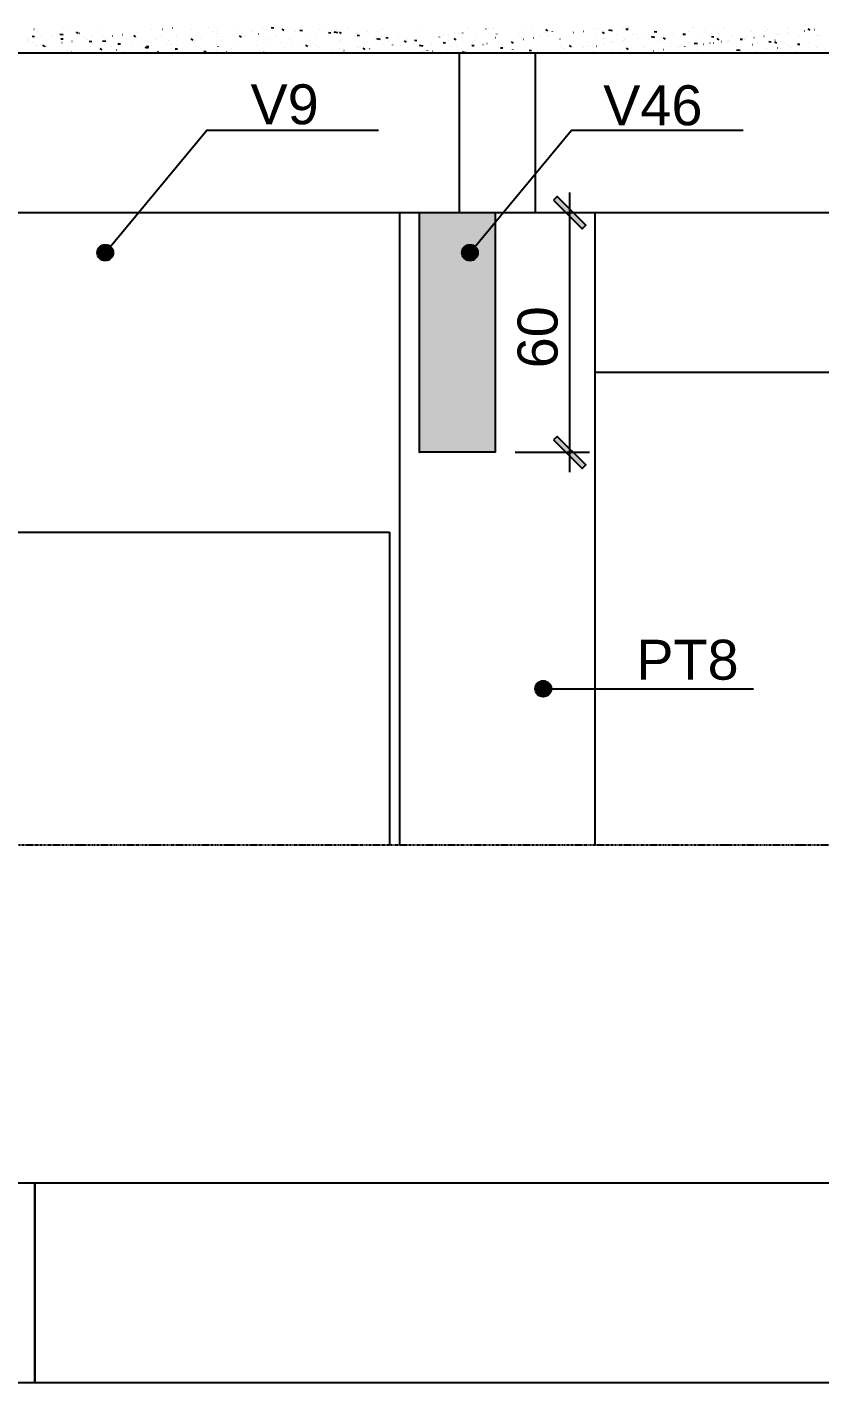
# Model space of a CAD drawing. Extents: x -1789 to 4156, y -3064 to 1391.
# Drawn here: x 1379.4 to 1577.9, y -3064 to -2724.7 of the extents above; entities that cross this region are included whole.
import ezdxf

# ---------------------------------------------------------------- set-up
doc = ezdxf.new("R2010")
doc.units = 0
doc.linetypes.add('ESTILO_TQS_0003', pattern=[0.92, 0.3, -0.15, 0.02, -0.15, 0.3])
for name, color, linetype in [('1', 1, 'CONTINUOUS'), ('2', 2, 'CONTINUOUS'), ('3', 3, 'CONTINUOUS'), ('4', 4, 'CONTINUOUS'), ('7', 7, 'CONTINUOUS'), ('8', 8, 'CONTINUOUS'), ('9', 254, 'CONTINUOUS')]:
    doc.layers.add(name, color=color, linetype=linetype)
doc.styles.add('TQS_ARIAL', font='arial.ttf')

msp = doc.modelspace()

# ---------------------------------------------------------------- linework, layer by layer
at = {"layer": '1', "linetype": 'Continuous'}
for p, q in [((1515.21825, -2766.0568), (1515.21825, -2836.0568)), ((1501.6215, -2771.0568), (1520.21825, -2771.0568)), ((1501.6215, -2831.0568), (1520.21825, -2831.0568)), ((1508.466, -2890.2678), (1561.3074, -2890.2678))]:
    msp.add_line(p, q, dxfattribs=at)
for points in [[(2306.3209, -3063.9885), (1381.3209, -3063.9885), (1381.3209, -3013.9885), (1381.3209, -3063.9885), (456.3209, -3063.9885), (456.3209, -3013.9885), (456.3209, -3063.9885), (-468.6791, -3063.9885), (-468.6791, -3013.9885), (-468.6791, -3063.9885), (-738.6791, -3063.9885), (-738.6791, -3013.9885), (-738.6791, -3063.9885), (-1788.6791, -3063.9885), (-1788.6791, -1578.9885), (-1663.6791, -1578.9885), (-1788.6791, -1578.9885), (-1788.6791, -93.9885), (-1663.6791, -93.9885), (-1788.6791, -93.9885), (-1788.6791, 1391.0115)], [(1398.9546, -2781.10885), (1424.423, -2750.48905), (1467.3775, -2750.48905)], [(1490.28315, -2781.10885), (1515.7516, -2750.48905), (1558.70605, -2750.48905)], [(1511.24025, -2767.96265), (1518.3855, -2775.1079), (1519.2694, -2774.22405), (1512.1241, -2767.07875), (1511.24025, -2767.96265)], [(1511.24025, -2827.96265), (1518.3855, -2835.1079), (1519.2694, -2834.22405), (1512.1241, -2827.07875), (1511.24025, -2827.96265)]]:
    msp.add_lwpolyline(points, dxfattribs=at)
for centre in [(1398.9546, -2781.10885), (1490.28315, -2781.10885), (1508.63615, -2890.2506)]:
    msp.add_circle(centre, 2, dxfattribs=at)
for points in [[(1511.24025, -2767.96265), (1519.2694, -2774.22405), (1512.1241, -2767.07875)], [(1511.24025, -2767.96265), (1512.1241, -2767.07875), (1511.24025, -2767.96265)], [(1511.24025, -2767.96265), (1518.3855, -2775.1079), (1519.2694, -2774.22405)], [(1400.9546, -2781.10885), (1397.9546, -2779.3768), (1397.0752, -2780.4248)], [(1400.9546, -2781.10885), (1397.0752, -2780.4248), (1397.0752, -2781.7929)], [(1400.9546, -2781.10885), (1397.0752, -2781.7929), (1397.9546, -2782.8409)], [(1400.9546, -2781.10885), (1399.3019, -2779.13925), (1397.9546, -2779.3768)], [(1400.9546, -2781.10885), (1397.9546, -2782.8409), (1399.3019, -2783.0785)], [(1400.9546, -2781.10885), (1400.4867, -2779.8233), (1399.3019, -2779.13925)], [(1400.9546, -2781.10885), (1399.3019, -2783.0785), (1400.4867, -2782.39445)], [(1400.9546, -2781.10885), (1400.4867, -2782.39445), (1400.9546, -2781.10885)], [(1492.28315, -2781.10885), (1489.28315, -2779.3768), (1488.40375, -2780.4248)], [(1492.28315, -2781.10885), (1488.40375, -2780.4248), (1488.40375, -2781.7929)], [(1492.28315, -2781.10885), (1488.40375, -2781.7929), (1489.28315, -2782.8409)], [(1492.28315, -2781.10885), (1490.63045, -2779.13925), (1489.28315, -2779.3768)], [(1492.28315, -2781.10885), (1489.28315, -2782.8409), (1490.63045, -2783.0785)], [(1492.28315, -2781.10885), (1491.81525, -2779.8233), (1490.63045, -2779.13925)], [(1492.28315, -2781.10885), (1490.63045, -2783.0785), (1491.81525, -2782.39445)], [(1492.28315, -2781.10885), (1491.81525, -2782.39445), (1492.28315, -2781.10885)], [(1511.24025, -2827.96265), (1519.2694, -2834.22405), (1512.1241, -2827.07875)], [(1511.24025, -2827.96265), (1512.1241, -2827.07875), (1511.24025, -2827.96265)], [(1511.24025, -2827.96265), (1518.3855, -2835.1079), (1519.2694, -2834.22405)], [(1510.63615, -2890.2506), (1507.63615, -2888.51855), (1506.75675, -2889.5666)], [(1510.63615, -2890.2506), (1506.75675, -2889.5666), (1506.75675, -2890.93465)], [(1510.63615, -2890.2506), (1506.75675, -2890.93465), (1507.63615, -2891.98265)], [(1510.63615, -2890.2506), (1508.98345, -2888.281), (1507.63615, -2888.51855)], [(1510.63615, -2890.2506), (1507.63615, -2891.98265), (1508.98345, -2892.22025)], [(1510.63615, -2890.2506), (1510.16825, -2888.96505), (1508.98345, -2888.281)], [(1510.63615, -2890.2506), (1508.98345, -2892.22025), (1510.16825, -2891.5362)], [(1510.63615, -2890.2506), (1510.16825, -2891.5362), (1510.63615, -2890.2506)]]:
    msp.add_solid(points, dxfattribs=at)
at = {"layer": '2', "linetype": 'Continuous'}
for p, q in [((1487.6215, -2731.0568), (1487.6215, -2771.0568)), ((1506.6215, -2731.0568), (1506.6215, -2771.0568)), ((1321.6215, -2771.0568), (1477.6215, -2771.0568)), ((1496.6215, -2771.0568), (1496.6215, -2771.0568)), ((1496.6215, -2831.0568), (1496.6215, -2831.0568)), ((1321.6215, -2851.0568), (1470.1215, -2851.0568)), ((1470.1215, -2851.0568), (1470.1215, -2929.44445))]:
    msp.add_line(p, q, dxfattribs=at)
at = {"layer": '2', "linetype": 'ESTILO_TQS_0003'}
msp.add_lwpolyline([(625.76945, -2307.0568), (1710.5603, -2307.0568), (1710.5603, -2929.44445), (625.76945, -2929.44445), (625.76945, -2307.0568)], dxfattribs=at)
at = {"layer": '3', "linetype": 'Continuous'}
for p, q in [((1472.6215, -2771.0568), (1472.6215, -2929.44445)), ((1496.6215, -2771.0568), (1710.5603, -2771.0568)), ((1521.6215, -2929.44445), (1521.6215, -2771.0568)), ((1521.6215, -2811.0568), (1710.5603, -2811.0568))]:
    msp.add_line(p, q, dxfattribs=at)
at = {"layer": '4', "linetype": 'Continuous'}
msp.add_lwpolyline([(1477.6215, -2771.0568), (1496.6215, -2771.0568), (1496.6215, -2831.0568), (1477.6215, -2831.14525), (1477.6215, -2771.0568)], dxfattribs=at)
at = {"layer": '7', "linetype": 'Continuous'}
msp.add_lwpolyline([(-1663.6791, 1341.0115), (4106.3209, 1341.0115), (4106.3209, -3013.9885), (-1663.6791, -3013.9885), (-1663.6791, 1341.0115)], dxfattribs=at)
at = {"layer": '8', "linetype": 'Continuous'}
msp.add_lwpolyline([(1477.6215, -2771.0568), (1496.6215, -2771.0568), (1496.6215, -2831.0568), (1477.6215, -2831.0568), (1477.6215, -2771.0568)], dxfattribs=at)
for points in [[(1477.6215, -2771.0568), (1496.6215, -2771.0568), (1496.6215, -2831.0568)], [(1477.6215, -2771.0568), (1496.6215, -2831.0568), (1477.6215, -2831.0568)], [(1477.6215, -2771.0568), (1477.6215, -2831.0568), (1477.6215, -2771.0568)]]:
    msp.add_solid(points, dxfattribs=at)
at = {"layer": '9', "linetype": 'Continuous'}
for p, q in [((1424.7942, -2724.8098), (1424.78575, -2724.80445)), ((1432.16995, -2724.8292), (1432.1779, -2724.8231)), ((1438.4437, -2724.6775), (1438.43635, -2724.67075)), ((1489.5892, -2724.8102), (1489.5808, -2724.80485)), ((1528.5136, -2724.7268), (1528.50625, -2724.72005)), ((1546.01115, -2724.83785), (1546.0191, -2724.8318)), ((1553.95015, -2724.6623), (1553.96005, -2724.661)), ((1570.1214, -2724.78355), (1570.114, -2724.7768)), ((1379.73455, -2727.8564), (1379.7261, -2727.851)), ((1379.7417, -2727.99175), (1379.7343, -2727.985)), ((1381.21165, -2727.0749), (1380.6139, -2727.0226)), ((1381.106, -2725.18435), (1381.1139, -2725.1783)), ((1381.9963, -2725.71375), (1382.0062, -2725.71245)), ((1382.98585, -2726.75245), (1382.97745, -2726.7471)), ((1385.57355, -2726.9907), (1385.5662, -2726.98395)), ((1388.4536, -2726.61635), (1387.56425, -2726.4784)), ((1388.38425, -2727.70245), (1387.7865, -2727.65015)), ((1388.3118, -2724.8823), (1388.3217, -2724.881)), ((1388.3241, -2726.978), (1388.31565, -2726.97265)), ((1389.21205, -2725.43565), (1389.22, -2725.42955)), ((1390.6165, -2728.1767), (1390.6264, -2728.17535)), ((1391.4054, -2725.98965), (1391.39805, -2725.9829)), ((1392.2139, -2726.29415), (1391.7165, -2725.9586)), ((1392.459, -2726.1798), (1392.46695, -2726.1737)), ((1393.6623, -2727.20355), (1393.6539, -2727.19815)), ((1394.40385, -2727.67805), (1394.41375, -2727.67675)), ((1395.706, -2726.9239), (1395.71395, -2726.91785)), ((1397.2373, -2724.9886), (1397.2299, -2724.98185)), ((1398.14635, -2726.8849), (1398.1379, -2726.87955)), ((1399.126, -2728.27155), (1398.23665, -2728.1336)), ((1398.953, -2727.66805), (1398.9609, -2727.66195)), ((1400.71935, -2726.8466), (1400.72925, -2726.8453)), ((1403.22275, -2726.51705), (1403.23265, -2726.51575)), ((1404.33875, -2727.65465), (1404.33035, -2727.64925)), ((1406.5852, -2727.095), (1406.0878, -2726.7595)), ((1406.88825, -2727.4871), (1406.88085, -2727.48035)), ((1407.01005, -2726.01845), (1407.01995, -2726.0171)), ((1410.6196, -2725.1872), (1410.62755, -2725.1811)), ((1411.6214, -2727.65415), (1411.62935, -2727.64805)), ((1413.097, -2726.8314), (1413.0896, -2726.82465)), ((1413.32555, -2725.18695), (1413.33545, -2725.18565)), ((1414.7595, -2727.94285), (1414.75105, -2727.93745)), ((1415.82895, -2724.8574), (1415.83885, -2724.8561)), ((1416.81525, -2726.9044), (1416.8232, -2726.8983)), ((1420.36055, -2727.4196), (1420.3685, -2727.41355)), ((1420.9565, -2727.8959), (1420.4591, -2727.56035)), ((1420.64795, -2727.82075), (1420.6579, -2727.81945)), ((1420.6762, -2725.36165), (1420.66775, -2725.35625)), ((1421.4011, -2728.09575), (1421.3937, -2728.089)), ((1423.15135, -2727.49115), (1423.1613, -2727.48985)), ((1425.70915, -2725.6984), (1425.7018, -2725.69165)), ((1426.90265, -2726.15305), (1426.89425, -2726.1477)), ((1426.9387, -2726.99255), (1426.9486, -2726.99125)), ((1427.0007, -2725.5601), (1427.00865, -2725.554)), ((1428.1053, -2727.89405), (1428.09795, -2727.8873)), ((1432.07295, -2728.13925), (1432.0809, -2728.13315)), ((1433.11095, -2727.2015), (1432.61355, -2726.86595)), ((1433.1713, -2726.97135), (1433.1629, -2726.966)), ((1433.2542, -2726.1611), (1433.2641, -2726.1598)), ((1434.01325, -2726.96275), (1434.0059, -2726.956)), ((1435.7576, -2725.8315), (1435.7675, -2725.8302)), ((1437.28935, -2726.41955), (1437.2809, -2726.41415)), ((1438.66395, -2726.31745), (1438.67185, -2726.3114)), ((1439.3978, -2727.7628), (1439.38935, -2727.7574)), ((1439.5449, -2725.3329), (1439.55485, -2725.3316)), ((1441.1423, -2724.91765), (1440.5446, -2724.86535)), ((1441.9109, -2727.0616), (1441.91885, -2727.0555)), ((1443.73005, -2725.47145), (1443.2326, -2725.13595)), ((1445.1579, -2727.80575), (1445.1658, -2727.79965)), ((1446.6254, -2725.8297), (1446.61805, -2725.82295)), ((1448.3149, -2725.54515), (1447.7172, -2725.49285)), ((1449.4223, -2727.6303), (1449.4322, -2727.629)), ((1451.9257, -2727.30075), (1451.9356, -2727.2994)), ((1452.58665, -2725.3411), (1452.59455, -2725.335)), ((1453.3296, -2725.628), (1453.32225, -2725.62125)), ((1455.4875, -2726.1727), (1454.8898, -2726.1204)), ((1455.70115, -2725.44805), (1455.6927, -2725.4427)), ((1455.713, -2726.8021), (1455.7229, -2726.8008)), ((1457.2035, -2726.08805), (1456.3141, -2725.9501)), ((1456.9078, -2725.261), (1456.91575, -2725.2549)), ((1457.5161, -2728.02985), (1457.52405, -2728.02375)), ((1458.10135, -2726.2723), (1457.6039, -2725.9368)), ((1459.81915, -2724.89625), (1459.8107, -2724.89085)), ((1461.35825, -2726.63995), (1461.3509, -2726.6332)), ((1461.92765, -2726.2395), (1461.9192, -2726.2341)), ((1462.0285, -2725.97065), (1462.0384, -2725.96935)), ((1462.6601, -2726.8002), (1462.0624, -2726.7479)), ((1463.4018, -2726.74925), (1463.4097, -2726.74315)), ((1464.5319, -2725.6411), (1464.5418, -2725.6398)), ((1466.64875, -2727.4934), (1466.6567, -2727.4873)), ((1467.8759, -2727.74325), (1466.98655, -2727.6053)), ((1467.19015, -2725.6389), (1467.18275, -2725.63215)), ((1468.1963, -2727.0578), (1468.18785, -2727.0524)), ((1468.3192, -2725.1425), (1468.32915, -2725.14115)), ((1469.83275, -2727.4277), (1469.235, -2727.3754)), ((1469.89575, -2728.23755), (1469.90365, -2728.23145)), ((1472.3143, -2726.506), (1472.30585, -2726.5006)), ((1474.42325, -2728.3889), (1473.9258, -2728.0534)), ((1474.42275, -2727.84925), (1474.41435, -2727.84385)), ((1474.7553, -2727.89295), (1474.7652, -2727.89165)), ((1477.00535, -2728.05525), (1476.4076, -2728.00295)), ((1476.8411, -2728.1374), (1476.8337, -2728.13065)), ((1478.08925, -2725.18605), (1478.0972, -2725.17995)), ((1481.0708, -2727.0615), (1481.0807, -2727.0602)), ((1482.67295, -2727.13635), (1482.6656, -2727.1296)), ((1483.5742, -2726.7319), (1483.5841, -2726.7306)), ((1484.80945, -2728.1157), (1484.801, -2728.11035)), ((1484.80935, -2726.5008), (1484.81725, -2726.49475)), ((1486.8439, -2727.8741), (1486.3465, -2727.53855)), ((1486.3595, -2725.9279), (1486.35105, -2725.92255)), ((1487.3615, -2726.2333), (1487.37145, -2726.232)), ((1488.1531, -2727.1707), (1488.16105, -2727.1646)), ((1488.5048, -2726.1353), (1488.49745, -2726.12855)), ((1491.3033, -2727.9891), (1491.31125, -2727.983)), ((1491.6977, -2726.15345), (1491.68925, -2726.1481)), ((1493.677, -2725.40185), (1493.68695, -2725.40055)), ((1494.3367, -2725.13425), (1494.3293, -2725.1275)), ((1494.92745, -2725.03575), (1494.919, -2725.0304)), ((1496.1804, -2725.07225), (1496.19035, -2725.07095)), ((1496.73285, -2727.32995), (1496.72545, -2727.3232)), ((1497.03595, -2726.379), (1497.0275, -2726.37365)), ((1502.5647, -2726.3289), (1502.5573, -2726.32215)), ((1503.22125, -2727.14425), (1503.2128, -2727.13885)), ((1503.5324, -2725.07665), (1503.54035, -2725.07055)), ((1503.65255, -2727.6863), (1503.66245, -2727.685)), ((1505.6039, -2725.48685), (1505.59545, -2725.4815)), ((1506.15595, -2727.35675), (1506.16585, -2727.35545)), ((1506.3597, -2726.1428), (1506.36765, -2726.1367)), ((1507.7124, -2726.8301), (1507.70395, -2726.82475)), ((1509.19725, -2726.06155), (1509.18985, -2726.05475)), ((1509.76645, -2725.55015), (1509.26905, -2725.21465)), ((1509.6067, -2726.88695), (1509.6146, -2726.88085)), ((1509.94325, -2726.85815), (1509.9532, -2726.8568)), ((1510.9421, -2725.7124), (1510.9337, -2725.70705)), ((1512.85365, -2727.6311), (1512.8616, -2727.625)), ((1513.0506, -2727.05565), (1513.04215, -2727.0503)), ((1515.90145, -2725.85985), (1515.89405, -2725.8531)), ((1516.25875, -2726.0267), (1516.2687, -2726.02535)), ((1518.76215, -2725.6971), (1518.7721, -2725.6958)), ((1519.8344, -2728.20215), (1519.82595, -2728.19675)), ((1521.61855, -2726.1635), (1521.61015, -2726.15815)), ((1521.8094, -2724.9285), (1521.802, -2724.92175)), ((1522.5495, -2725.1985), (1522.5594, -2725.1972)), ((1523.98875, -2726.2505), (1523.4913, -2725.915)), ((1523.72705, -2727.50675), (1523.7186, -2727.5014)), ((1523.984, -2725.56175), (1523.9919, -2725.55565)), ((1525.9534, -2725.55975), (1525.064, -2725.4218)), ((1526.9568, -2726.38905), (1526.94835, -2726.3837)), ((1528.7377, -2727.9816), (1528.7476, -2727.98025)), ((1529.06525, -2727.7323), (1529.05685, -2727.72695)), ((1529.11835, -2724.85765), (1529.1263, -2724.85155)), ((1529.88615, -2725.2812), (1529.28845, -2725.2289)), ((1529.8691, -2725.0691), (1529.86065, -2725.06375)), ((1531.09755, -2726.5746), (1531.1055, -2726.5685)), ((1531.97755, -2726.41235), (1531.96915, -2726.407)), ((1532.525, -2727.48295), (1532.5349, -2727.48165)), ((1534.34455, -2727.3187), (1534.35245, -2727.31265)), ((1536.6258, -2727.21495), (1535.7364, -2727.077)), ((1537.05875, -2725.9087), (1536.46105, -2725.8564)), ((1537.5915, -2728.06285), (1537.59945, -2728.05675)), ((1538.24065, -2727.29505), (1538.23325, -2727.2883)), ((1538.2462, -2727.23065), (1538.2378, -2727.2253)), ((1539.29765, -2727.68385), (1538.80025, -2727.34835)), ((1538.8405, -2726.6515), (1538.85045, -2726.6502)), ((1541.3439, -2726.32195), (1541.35385, -2726.32065)), ((1542.97145, -2727.0657), (1542.96305, -2727.06035)), ((1544.23135, -2726.5362), (1543.63365, -2726.48395)), ((1545.13125, -2725.82335), (1545.14115, -2725.822)), ((1548.3097, -2727.29125), (1548.30125, -2727.2859)), ((1549.25815, -2725.582), (1549.26605, -2725.5759)), ((1551.40395, -2727.16375), (1550.80625, -2727.11145)), ((1550.8528, -2726.162), (1550.84545, -2726.15525)), ((1551.44675, -2724.99185), (1551.45665, -2724.99055)), ((1552.7313, -2727.8523), (1552.2339, -2727.51675)), ((1552.5051, -2726.32615), (1552.51305, -2726.32005)), ((1555.10675, -2728.1078), (1555.11665, -2728.1065)), ((1555.7521, -2727.0703), (1555.76, -2727.0642)), ((1558.57655, -2727.79125), (1557.97885, -2727.73895)), ((1558.98615, -2727.74235), (1558.9777, -2727.737)), ((1559.1569, -2727.42635), (1559.14955, -2727.4196)), ((1559.63375, -2727.3274), (1559.6417, -2727.3213)), ((1560.77605, -2725.7074), (1560.7676, -2725.702)), ((1561.42225, -2727.27635), (1561.43215, -2727.27505)), ((1563.92565, -2726.94675), (1563.93555, -2726.94545)), ((1564.28955, -2725.7846), (1564.28215, -2725.77785)), ((1564.89405, -2725.15555), (1564.8856, -2725.1502)), ((1566.6857, -2727.98025), (1566.6783, -2727.9735)), ((1567.00255, -2726.4988), (1566.9941, -2726.49345)), ((1567.713, -2726.44815), (1567.7229, -2726.44685)), ((1569.8787, -2725.93745), (1569.8866, -2725.93135)), ((1572.51755, -2726.9792), (1572.51015, -2726.97245)), ((1574.0285, -2725.6167), (1574.0384, -2725.6154)), ((1575.50485, -2725.42785), (1575.0074, -2725.09235)), ((1575.01305, -2725.23335), (1575.021, -2725.22725)), ((1576.5319, -2725.28715), (1576.5418, -2725.28585)), ((1577.30245, -2726.71225), (1577.3104, -2726.7062)), ((1577.3892, -2726.7653), (1577.38075, -2726.7599)), ((1379.77395, -2731.0568), (1379.77395, -2731.0568)), ((1379.77395, -2731.0568), (1379.77395, -2731.0568)), ((1380.9844, -2728.5133), (1380.9923, -2728.50725)), ((1381.7976, -2729.3377), (1381.8075, -2729.3364)), ((1381.843, -2729.19965), (1381.8346, -2729.19425)), ((1381.88645, -2731.0568), (1381.88645, -2731.0568)), ((1381.88645, -2731.0568), (1381.88645, -2731.0568)), ((1383.0866, -2731.0568), (1383.0866, -2731.0568)), ((1383.0866, -2731.0568), (1383.0866, -2731.0568)), ((1383.8117, -2729.51945), (1383.3143, -2729.1839)), ((1383.9561, -2729.4687), (1383.964, -2729.4626)), ((1384.75815, -2731.0568), (1384.75815, -2731.0568)), ((1384.75815, -2731.0568), (1384.75815, -2731.0568)), ((1384.75815, -2731.0568), (1384.75815, -2731.0568)), ((1386.0909, -2731.0568), (1386.0909, -2731.0568)), ((1386.1032, -2731.0568), (1386.1032, -2731.0568)), ((1386.1032, -2731.0568), (1386.1032, -2731.0568)), ((1387.20305, -2730.21285), (1387.211, -2730.20675)), ((1388.1131, -2728.50625), (1388.12305, -2728.50495)), ((1389.39265, -2730.49025), (1389.3853, -2730.4835)), ((1389.5643, -2730.9434), (1389.5559, -2730.938)), ((1389.7423, -2731.0568), (1389.7423, -2731.0568)), ((1390.0109, -2731.0568), (1390.0109, -2731.0568)), ((1390.31995, -2731.0568), (1390.31995, -2731.0568)), ((1390.31995, -2731.0568), (1390.31995, -2731.0568)), ((1390.45005, -2730.95695), (1390.45795, -2730.9509)), ((1394.5367, -2731.0568), (1394.5367, -2731.0568)), ((1394.5367, -2731.0568), (1394.5367, -2731.0568)), ((1394.5367, -2731.0568), (1394.5367, -2731.0568)), ((1394.7265, -2731.0568), (1394.7265, -2731.0568)), ((1394.7265, -2731.0568), (1394.7265, -2731.0568)), ((1395.55685, -2728.32995), (1394.9591, -2728.27765)), ((1395.2245, -2729.4892), (1395.21715, -2729.48245)), ((1396.06775, -2731.0568), (1396.06775, -2731.0568)), ((1396.06775, -2731.0568), (1396.06775, -2731.0568)), ((1396.06775, -2731.0568), (1396.06775, -2731.0568)), ((1396.93525, -2731.0568), (1396.93525, -2731.0568)), ((1398.183, -2730.3203), (1397.68555, -2729.9848)), ((1397.93895, -2730.81045), (1397.94885, -2730.80915)), ((1398.75345, -2731.0568), (1398.75345, -2731.0568)), ((1398.75345, -2731.0568), (1398.75345, -2731.0568)), ((1398.75345, -2731.0568), (1398.75345, -2731.0568)), ((1399.27485, -2731.0568), (1399.27485, -2731.0568)), ((1399.7107, -2731.0568), (1399.7107, -2731.0568)), ((1399.7107, -2731.0568), (1399.7107, -2731.0568)), ((1401.0564, -2728.48815), (1401.049, -2728.4814)), ((1401.72625, -2730.31185), (1401.73615, -2730.31055)), ((1402.72945, -2728.95745), (1402.1317, -2728.9052)), ((1402.19995, -2728.4122), (1402.2079, -2728.4061)), ((1402.9702, -2731.0568), (1402.9702, -2731.0568)), ((1402.9702, -2731.0568), (1402.9702, -2731.0568)), ((1402.9702, -2731.0568), (1402.9702, -2731.0568)), ((1403.45255, -2730.6838), (1403.44515, -2730.67705)), ((1403.85955, -2731.0568), (1403.85955, -2731.0568)), ((1403.85955, -2731.0568), (1403.85955, -2731.0568)), ((1403.85955, -2731.0568), (1403.85955, -2731.0568)), ((1404.6949, -2731.0568), (1404.6949, -2731.0568)), ((1404.6949, -2731.0568), (1404.6949, -2731.0568)), ((1405.44695, -2729.15635), (1405.4549, -2729.15025)), ((1407.187, -2731.0568), (1407.187, -2731.0568)), ((1408.04175, -2729.4804), (1408.05165, -2729.47905)), ((1409.79845, -2729.92675), (1408.90905, -2729.7888)), ((1409.2844, -2729.68275), (1409.277, -2729.676)), ((1409.90205, -2729.585), (1409.3043, -2729.5327)), ((1409.67905, -2731.0568), (1409.67905, -2731.0568)), ((1409.67905, -2731.0568), (1409.67905, -2731.0568)), ((1410.54515, -2729.1508), (1410.55505, -2729.1495)), ((1410.6415, -2728.49465), (1410.63305, -2728.4893)), ((1410.78385, -2731.0568), (1410.78385, -2731.0568)), ((1410.78385, -2731.0568), (1410.78385, -2731.0568)), ((1410.78385, -2731.0568), (1410.78385, -2731.0568)), ((1411.40375, -2731.0568), (1411.40375, -2731.0568)), ((1411.4998, -2730.9831), (1411.50775, -2730.977)), ((1412.4588, -2731.0568), (1412.05685, -2730.7857)), ((1414.33245, -2728.6522), (1414.3424, -2728.6509)), ((1414.66325, -2731.0568), (1414.66325, -2731.0568)), ((1414.66325, -2731.0568), (1414.66325, -2731.0568)), ((1415.49315, -2729.0271), (1415.4858, -2729.02035)), ((1415.6205, -2731.0568), (1415.6205, -2731.0568)), ((1417.07465, -2730.2125), (1416.4769, -2730.1602)), ((1416.868, -2729.2861), (1416.85955, -2729.2807)), ((1417.08485, -2731.0568), (1417.08485, -2731.0568)), ((1417.7082, -2731.0568), (1417.7082, -2731.0568)), ((1417.7082, -2731.0568), (1417.7082, -2731.0568)), ((1417.7082, -2731.0568), (1417.7082, -2731.0568)), ((1419.64745, -2731.0568), (1419.64745, -2731.0568)), ((1419.64745, -2731.0568), (1419.64745, -2731.0568)), ((1419.64745, -2731.0568), (1419.64745, -2731.0568)), ((1419.83725, -2731.0568), (1419.83725, -2731.0568)), ((1419.83725, -2731.0568), (1419.83725, -2731.0568)), ((1419.83725, -2731.0568), (1419.83725, -2731.0568)), ((1421.82805, -2729.5292), (1421.83595, -2729.5231)), ((1423.13665, -2730.1044), (1423.1282, -2730.099)), ((1423.3956, -2731.0568), (1423.3956, -2731.0568)), ((1423.3956, -2731.0568), (1423.3956, -2731.0568)), ((1424.24725, -2730.84005), (1423.6495, -2730.78775)), ((1424.054, -2731.0568), (1424.054, -2731.0568)), ((1424.20985, -2730.9496), (1424.21975, -2730.9483)), ((1424.6316, -2731.0568), (1424.6316, -2731.0568)), ((1424.6316, -2731.0568), (1424.6316, -2731.0568)), ((1424.6325, -2731.0568), (1424.6325, -2731.0568)), ((1424.6325, -2731.0568), (1424.6325, -2731.0568)), ((1425.64275, -2731.0568), (1425.64275, -2731.0568)), ((1426.71325, -2730.62), (1426.72315, -2730.6187)), ((1426.72475, -2731.0568), (1426.72475, -2731.0568)), ((1426.8545, -2728.9079), (1426.86245, -2728.9018)), ((1427.25465, -2729.55255), (1427.2462, -2729.5472)), ((1428.27075, -2731.0568), (1428.27075, -2731.0568)), ((1428.27075, -2731.0568), (1428.27075, -2731.0568)), ((1429.3631, -2730.8958), (1429.3547, -2730.89045)), ((1429.6158, -2731.0568), (1429.6158, -2731.0568)), ((1429.6158, -2731.0568), (1429.6158, -2731.0568)), ((1429.6158, -2731.0568), (1429.6158, -2731.0568)), ((1430.50055, -2730.1214), (1430.51045, -2730.1201)), ((1431.5568, -2731.0568), (1431.5568, -2731.0568)), ((1431.5568, -2731.0568), (1431.5568, -2731.0568)), ((1431.5568, -2731.0568), (1431.5568, -2731.0568)), ((1432.48755, -2731.0568), (1432.48755, -2731.0568)), ((1433.34845, -2730.39615), (1433.3564, -2730.3901)), ((1434.6, -2731.0568), (1434.6, -2731.0568)), ((1434.6, -2731.0568), (1434.6, -2731.0568)), ((1434.6, -2731.0568), (1434.6, -2731.0568)), ((1436.7043, -2731.0568), (1436.7043, -2731.0568)), ((1436.7043, -2731.0568), (1436.7043, -2731.0568)), ((1436.81605, -2729.28995), (1436.826, -2729.28865)), ((1437.83235, -2730.4623), (1437.825, -2730.45555)), ((1438.48115, -2731.0568), (1438.48115, -2731.0568)), ((1438.8267, -2731.0568), (1438.5826, -2730.89215)), ((1439.31945, -2728.96035), (1439.3294, -2728.95905)), ((1439.58415, -2731.0568), (1439.58415, -2731.0568)), ((1439.58415, -2731.0568), (1439.58415, -2731.0568)), ((1440.92105, -2731.0568), (1440.92105, -2731.0568)), ((1440.92105, -2731.0568), (1440.92105, -2731.0568)), ((1443.1068, -2728.46175), (1443.1167, -2728.46045)), ((1443.8627, -2729.6431), (1443.8553, -2729.63635)), ((1444.56835, -2731.0568), (1444.56835, -2731.0568)), ((1444.56835, -2731.0568), (1444.56835, -2731.0568)), ((1444.56835, -2731.0568), (1444.56835, -2731.0568)), ((1445.1378, -2731.0568), (1445.1378, -2731.0568)), ((1445.1378, -2731.0568), (1445.1378, -2731.0568)), ((1445.40545, -2731.0568), (1445.40545, -2731.0568)), ((1445.40545, -2731.0568), (1445.40545, -2731.0568)), ((1445.66645, -2728.5811), (1445.658, -2728.5757)), ((1447.33065, -2729.37415), (1447.3386, -2729.36805)), ((1449.6991, -2729.49765), (1449.2017, -2729.1621)), ((1449.35455, -2731.0568), (1449.35455, -2731.0568)), ((1449.35455, -2731.0568), (1449.35455, -2731.0568)), ((1449.55255, -2731.0568), (1449.55255, -2731.0568)), ((1449.55255, -2731.0568), (1449.55255, -2731.0568)), ((1450.4445, -2729.32925), (1450.43715, -2729.3225)), ((1450.72345, -2731.0568), (1450.72345, -2731.0568)), ((1450.72345, -2731.0568), (1450.72345, -2731.0568)), ((1451.65185, -2729.294), (1451.6598, -2729.28795)), ((1452.01065, -2731.0568), (1452.01065, -2731.0568)), ((1452.32975, -2731.0568), (1452.32975, -2731.0568)), ((1452.3828, -2729.6846), (1452.37435, -2729.6792)), ((1453.57135, -2731.0568), (1453.57135, -2731.0568)), ((1454.5367, -2731.0568), (1454.5367, -2731.0568)), ((1454.5367, -2731.0568), (1454.5367, -2731.0568)), ((1455.85835, -2730.38075), (1455.86825, -2730.37945)), ((1457.721, -2729.91015), (1457.71255, -2729.90475)), ((1457.7881, -2731.0568), (1457.7881, -2731.0568)), ((1457.7881, -2731.0568), (1457.7881, -2731.0568)), ((1458.1458, -2730.7823), (1458.15375, -2730.7762)), ((1458.36175, -2730.0512), (1458.37165, -2730.0499)), ((1458.7486, -2730.5936), (1458.74125, -2730.58685)), ((1459.2541, -2731.0568), (1459.2541, -2731.0568)), ((1459.2541, -2731.0568), (1459.2541, -2731.0568)), ((1459.5209, -2731.0568), (1459.5209, -2731.0568)), ((1459.5209, -2731.0568), (1459.5209, -2731.0568)), ((1462.00485, -2731.0568), (1462.00485, -2731.0568)), ((1462.00485, -2731.0568), (1462.00485, -2731.0568)), ((1462.00485, -2731.0568), (1462.00485, -2731.0568)), ((1462.14905, -2729.55255), (1462.159, -2729.55125)), ((1462.2796, -2729.639), (1462.27115, -2729.63365)), ((1464.0704, -2730.2985), (1463.57295, -2729.963)), ((1464.3881, -2730.98225), (1464.37965, -2730.9769)), ((1464.5051, -2731.0568), (1464.5051, -2731.0568)), ((1464.5051, -2731.0568), (1464.5051, -2731.0568)), ((1464.5051, -2731.0568), (1464.5051, -2731.0568)), ((1465.17735, -2730.1395), (1465.17, -2730.13275)), ((1465.1946, -2731.0568), (1465.1946, -2731.0568)), ((1466.1784, -2731.0568), (1466.1784, -2731.0568)), ((1466.2216, -2731.0568), (1466.2216, -2731.0568)), ((1466.2216, -2731.0568), (1466.2216, -2731.0568)), ((1466.2216, -2731.0568), (1466.2216, -2731.0568)), ((1468.46455, -2728.7211), (1468.4745, -2728.7198)), ((1469.48925, -2731.0568), (1469.48925, -2731.0568)), ((1469.48925, -2731.0568), (1469.48925, -2731.0568)), ((1469.48925, -2731.0568), (1469.48925, -2731.0568)), ((1470.43835, -2731.0568), (1470.43835, -2731.0568)), ((1470.96795, -2728.39155), (1470.9779, -2728.39025)), ((1471.00925, -2729.13845), (1471.00185, -2729.1317)), ((1472.7738, -2729.26475), (1472.78175, -2729.25865)), ((1473.1027, -2731.0568), (1473.1027, -2731.0568)), ((1474.47345, -2731.0568), (1474.47345, -2731.0568)), ((1474.47345, -2731.0568), (1474.47345, -2731.0568)), ((1474.6551, -2731.0568), (1474.6551, -2731.0568)), ((1474.6551, -2731.0568), (1474.6551, -2731.0568)), ((1478.5483, -2729.39845), (1477.65895, -2729.2605)), ((1477.96765, -2728.51495), (1477.9756, -2728.5089)), ((1478.0513, -2731.0568), (1478.0513, -2731.0568)), ((1478.0513, -2731.0568), (1478.0513, -2731.0568)), ((1478.37855, -2731.0568), (1478.37855, -2731.0568)), ((1478.4401, -2731.0056), (1478.45, -2731.0043)), ((1478.8719, -2731.0568), (1478.8719, -2731.0568)), ((1478.8719, -2731.0568), (1478.8719, -2731.0568)), ((1478.8719, -2731.0568), (1478.8719, -2731.0568)), ((1479.23725, -2730.3331), (1479.22985, -2730.32635)), ((1479.45765, -2731.0568), (1479.45765, -2731.0568)), ((1479.45765, -2731.0568), (1479.45765, -2731.0568)), ((1479.45765, -2731.0568), (1479.45765, -2731.0568)), ((1479.63665, -2730.46995), (1479.6446, -2730.46385)), ((1480.02705, -2731.0568), (1480.02705, -2731.0568)), ((1480.02705, -2731.0568), (1480.02705, -2731.0568)), ((1480.02705, -2731.0568), (1480.02705, -2731.0568)), ((1480.69145, -2728.6675), (1480.683, -2728.66215)), ((1480.9435, -2730.676), (1480.9534, -2730.6747)), ((1483.08865, -2731.0568), (1483.08865, -2731.0568)), ((1484.17795, -2728.68275), (1483.5802, -2728.63045)), ((1484.4418, -2731.0568), (1484.4418, -2731.0568)), ((1484.4418, -2731.0568), (1484.4418, -2731.0568)), ((1484.7308, -2730.1774), (1484.74075, -2730.1761)), ((1485.0691, -2729.33205), (1485.06175, -2729.3253)), ((1486.9179, -2729.45895), (1486.9095, -2729.4536)), ((1486.95135, -2731.0568), (1486.95135, -2731.0568)), ((1486.95135, -2731.0568), (1486.95135, -2731.0568)), ((1486.95135, -2731.0568), (1486.95135, -2731.0568)), ((1487.3054, -2731.0568), (1487.3054, -2731.0568)), ((1489.2207, -2731.0536), (1488.33135, -2730.9157)), ((1489.24115, -2731.0568), (1489.24115, -2731.0568)), ((1489.426, -2731.0568), (1489.426, -2731.0568)), ((1489.426, -2731.0568), (1489.426, -2731.0568)), ((1489.426, -2731.0568), (1489.426, -2731.0568)), ((1491.35055, -2729.3103), (1490.7528, -2729.258)), ((1490.90095, -2728.331), (1490.8936, -2728.32425)), ((1491.0463, -2729.34595), (1491.05625, -2729.34465)), ((1491.52215, -2731.0568), (1491.52215, -2731.0568)), ((1491.5625, -2731.0568), (1491.5625, -2731.0568)), ((1493.5497, -2729.0164), (1493.55965, -2729.01505)), ((1493.87565, -2731.0568), (1493.87565, -2731.0568)), ((1493.87565, -2731.0568), (1493.87565, -2731.0568)), ((1493.87565, -2731.0568), (1493.87565, -2731.0568)), ((1494.4102, -2731.0568), (1494.4102, -2731.0568)), ((1494.4102, -2731.0568), (1494.4102, -2731.0568)), ((1494.4102, -2731.0568), (1494.4102, -2731.0568)), ((1494.5503, -2728.73325), (1494.5582, -2728.72715)), ((1495.7389, -2731.0568), (1495.7389, -2731.0568)), ((1495.7389, -2731.0568), (1495.7389, -2731.0568)), ((1495.7389, -2731.0568), (1495.7389, -2731.0568)), ((1497.33705, -2728.51775), (1497.34695, -2728.51645)), ((1498.52315, -2729.9378), (1497.9254, -2729.8855)), ((1498.35975, -2729.04575), (1498.3677, -2729.03965)), ((1499.39435, -2731.0568), (1499.39435, -2731.0568)), ((1499.39435, -2731.0568), (1499.39435, -2731.0568)), ((1499.39435, -2731.0568), (1499.39435, -2731.0568)), ((1499.95565, -2731.0568), (1499.95565, -2731.0568)), ((1501.2152, -2728.67495), (1500.7178, -2728.33945)), ((1500.79995, -2731.0568), (1500.79995, -2731.0568)), ((1500.79995, -2731.0568), (1500.79995, -2731.0568)), ((1500.79995, -2731.0568), (1500.79995, -2731.0568)), ((1501.04425, -2730.2215), (1501.05215, -2730.2154)), ((1504.17245, -2731.0568), (1504.17245, -2731.0568)), ((1504.2912, -2730.96565), (1504.29915, -2730.95955)), ((1504.37855, -2731.0568), (1504.37855, -2731.0568)), ((1504.37855, -2731.0568), (1504.37855, -2731.0568)), ((1504.37855, -2731.0568), (1504.37855, -2731.0568)), ((1504.7464, -2731.0568), (1504.7464, -2731.0568)), ((1505.69575, -2730.5653), (1505.098, -2730.51305)), ((1505.37915, -2731.0568), (1505.37915, -2731.0568)), ((1507.31255, -2730.80225), (1507.3225, -2730.80095)), ((1507.7243, -2731.0568), (1507.7243, -2731.0568)), ((1507.7243, -2731.0568), (1507.7243, -2731.0568)), ((1507.7243, -2731.0568), (1507.7243, -2731.0568)), ((1508.3892, -2731.0568), (1508.3892, -2731.0568)), ((1508.3892, -2731.0568), (1508.3892, -2731.0568)), ((1509.36275, -2731.0568), (1509.36275, -2731.0568)), ((1509.36275, -2731.0568), (1509.36275, -2731.0568)), ((1511.3132, -2731.0568), (1511.3132, -2731.0568)), ((1512.60595, -2731.0568), (1512.60595, -2731.0568)), ((1512.60595, -2731.0568), (1512.60595, -2731.0568)), ((1513.01635, -2729.5611), (1513.00895, -2729.55435)), ((1513.62805, -2729.9708), (1513.638, -2729.9695)), ((1514.3469, -2731.0568), (1514.3469, -2731.0568)), ((1514.3469, -2731.0568), (1514.3469, -2731.0568)), ((1514.3469, -2731.0568), (1514.3469, -2731.0568)), ((1514.6486, -2731.0568), (1514.6486, -2731.0568)), ((1515.73555, -2729.57635), (1515.2381, -2729.24085)), ((1516.10065, -2728.3752), (1516.1086, -2728.36915)), ((1516.13145, -2729.6412), (1516.1414, -2729.6399)), ((1516.8227, -2731.0568), (1516.8227, -2731.0568)), ((1517.93035, -2731.0568), (1517.93035, -2731.0568)), ((1518.6685, -2729.64045), (1518.67645, -2729.63435)), ((1519.3311, -2731.0568), (1519.3311, -2731.0568)), ((1519.3311, -2731.0568), (1519.3311, -2731.0568)), ((1519.3311, -2731.0568), (1519.3311, -2731.0568)), ((1519.9188, -2729.1426), (1519.9287, -2729.1413)), ((1521.03945, -2731.0568), (1521.03945, -2731.0568)), ((1521.03945, -2731.0568), (1521.03945, -2731.0568)), ((1521.32045, -2730.8254), (1521.31305, -2730.81865)), ((1521.5729, -2731.0568), (1521.5729, -2731.0568)), ((1521.5729, -2731.0568), (1521.5729, -2731.0568)), ((1521.9429, -2729.5454), (1521.93445, -2729.54)), ((1523.8624, -2728.8907), (1523.8703, -2728.8846)), ((1524.3153, -2731.0568), (1524.3153, -2731.0568)), ((1524.3153, -2731.0568), (1524.3153, -2731.0568)), ((1524.3153, -2731.0568), (1524.3153, -2731.0568)), ((1525.2562, -2731.0568), (1525.2562, -2731.0568)), ((1525.2562, -2731.0568), (1525.2562, -2731.0568)), ((1525.6285, -2728.42805), (1525.6211, -2728.4213)), ((1525.8416, -2730.60765), (1525.8495, -2730.60155)), ((1526.2343, -2728.31115), (1526.2442, -2728.30985)), ((1528.02465, -2730.62375), (1528.01725, -2730.617)), ((1528.49725, -2731.0568), (1528.49725, -2731.0568)), ((1528.49725, -2731.0568), (1528.49725, -2731.0568)), ((1528.49725, -2731.0568), (1528.49725, -2731.0568)), ((1529.29945, -2731.0568), (1529.29945, -2731.0568)), ((1529.29945, -2731.0568), (1529.29945, -2731.0568)), ((1529.29945, -2731.0568), (1529.29945, -2731.0568)), ((1529.9578, -2730.2767), (1529.4604, -2729.9412)), ((1529.473, -2731.0568), (1529.473, -2731.0568)), ((1529.473, -2731.0568), (1529.473, -2731.0568)), ((1529.473, -2731.0568), (1529.473, -2731.0568)), ((1531.1143, -2731.0568), (1531.1143, -2731.0568)), ((1532.707, -2731.0568), (1532.707, -2731.0568)), ((1532.707, -2731.0568), (1532.707, -2731.0568)), ((1533.68975, -2731.0568), (1533.68975, -2731.0568)), ((1533.68975, -2731.0568), (1533.68975, -2731.0568)), ((1533.68975, -2731.0568), (1533.68975, -2731.0568)), ((1533.9326, -2729.6924), (1533.9252, -2729.68565)), ((1534.28365, -2731.0568), (1534.28365, -2731.0568)), ((1534.28365, -2731.0568), (1534.28365, -2731.0568)), ((1534.28365, -2731.0568), (1534.28365, -2731.0568)), ((1535.42155, -2731.0568), (1535.42155, -2731.0568)), ((1535.42155, -2731.0568), (1535.42155, -2731.0568)), ((1536.2098, -2730.59565), (1536.21975, -2730.59435)), ((1537.9065, -2731.0568), (1537.9065, -2731.0568)), ((1537.9065, -2731.0568), (1537.9065, -2731.0568)), ((1537.9065, -2731.0568), (1537.9065, -2731.0568)), ((1538.7132, -2730.26605), (1538.72315, -2730.26475)), ((1539.26785, -2731.0568), (1539.26785, -2731.0568)), ((1539.26785, -2731.0568), (1539.26785, -2731.0568)), ((1539.26785, -2731.0568), (1539.26785, -2731.0568)), ((1540.6368, -2729.4907), (1540.6294, -2729.48395)), ((1540.8385, -2728.807), (1540.8464, -2728.8009)), ((1542.12325, -2731.0568), (1542.12325, -2731.0568)), ((1542.12325, -2731.0568), (1542.12325, -2731.0568)), ((1542.12325, -2731.0568), (1542.12325, -2731.0568)), ((1542.34585, -2731.0568), (1542.34585, -2731.0568)), ((1542.34585, -2731.0568), (1542.34585, -2731.0568)), ((1542.34585, -2731.0568), (1542.34585, -2731.0568)), ((1542.50055, -2729.76745), (1542.51045, -2729.76615)), ((1544.08545, -2729.55115), (1544.0934, -2729.54505)), ((1544.252, -2731.0568), (1544.252, -2731.0568)), ((1544.252, -2731.0568), (1544.252, -2731.0568)), ((1544.29825, -2731.0568), (1544.29825, -2731.0568)), ((1545.07995, -2728.40895), (1545.0715, -2728.4036)), ((1546.34, -2731.0568), (1546.34, -2731.0568)), ((1546.34, -2731.0568), (1546.34, -2731.0568)), ((1546.34, -2731.0568), (1546.34, -2731.0568)), ((1547.2982, -2728.87015), (1546.40885, -2728.7322)), ((1546.54475, -2728.5594), (1546.53735, -2728.55265)), ((1547.33245, -2730.29525), (1547.3404, -2730.2892)), ((1548.81605, -2728.936), (1548.82595, -2728.9347)), ((1549.2362, -2731.0568), (1549.2362, -2731.0568)), ((1549.2362, -2731.0568), (1549.2362, -2731.0568)), ((1549.2362, -2731.0568), (1549.2362, -2731.0568)), ((1549.2702, -2731.0568), (1549.2702, -2731.0568)), ((1549.2702, -2731.0568), (1549.2702, -2731.0568)), ((1550.41815, -2728.6345), (1550.40975, -2728.62915)), ((1550.55675, -2731.0568), (1550.55675, -2731.0568)), ((1550.55675, -2731.0568), (1550.55675, -2731.0568)), ((1550.55675, -2731.0568), (1550.55675, -2731.0568)), ((1550.57945, -2731.0394), (1550.58735, -2731.0333)), ((1551.31945, -2728.6064), (1551.32935, -2728.6051)), ((1553.24895, -2728.3577), (1553.2416, -2728.35095)), ((1554.2204, -2731.0568), (1554.2204, -2731.0568)), ((1554.2204, -2731.0568), (1554.2204, -2731.0568)), ((1554.2204, -2731.0568), (1554.2204, -2731.0568)), ((1554.77355, -2731.0568), (1554.77355, -2731.0568)), ((1554.77355, -2731.0568), (1554.77355, -2731.0568)), ((1554.77355, -2731.0568), (1554.77355, -2731.0568)), ((1554.85935, -2728.2886), (1554.85095, -2728.2832)), ((1556.1945, -2731.0568), (1556.1945, -2731.0568)), ((1556.1945, -2731.0568), (1556.1945, -2731.0568)), ((1556.1945, -2731.0568), (1556.1945, -2731.0568)), ((1556.96785, -2729.63185), (1556.9594, -2729.62645)), ((1557.9706, -2730.5253), (1557.08125, -2730.3874)), ((1557.4822, -2731.0568), (1557.4822, -2731.0568)), ((1558.9903, -2731.0568), (1558.9903, -2731.0568)), ((1559.20455, -2731.0568), (1559.20455, -2731.0568)), ((1559.20455, -2731.0568), (1559.20455, -2731.0568)), ((1559.20455, -2731.0568), (1559.20455, -2731.0568)), ((1560.03485, -2731.0568), (1560.03485, -2731.0568)), ((1561.0946, -2729.0856), (1561.0862, -2729.08025)), ((1561.3974, -2731.0568), (1561.3974, -2731.0568)), ((1561.7659, -2730.8289), (1561.7758, -2730.8276)), ((1562.24605, -2728.55855), (1562.254, -2728.55245)), ((1562.976, -2730.9259), (1562.96865, -2730.91915)), ((1563.1188, -2731.0568), (1563.1188, -2731.0568)), ((1563.20705, -2731.0568), (1563.20705, -2731.0568)), ((1564.18875, -2731.0568), (1564.18875, -2731.0568)), ((1564.18875, -2731.0568), (1564.18875, -2731.0568)), ((1564.18875, -2731.0568), (1564.18875, -2731.0568)), ((1564.5632, -2730.01615), (1564.57115, -2730.01005)), ((1565.74915, -2728.4188), (1565.15145, -2728.3665)), ((1567.1026, -2728.65315), (1566.6052, -2728.31765)), ((1567.3545, -2729.8983), (1567.34605, -2729.89295)), ((1567.4238, -2731.0568), (1567.4238, -2731.0568)), ((1567.4238, -2731.0568), (1567.4238, -2731.0568)), ((1568.0814, -2729.99745), (1568.0913, -2729.99615)), ((1569.17295, -2731.0568), (1569.17295, -2731.0568)), ((1569.7571, -2729.2664), (1569.765, -2729.2603)), ((1570.04315, -2731.0568), (1570.04315, -2731.0568)), ((1570.04315, -2731.0568), (1570.04315, -2731.0568)), ((1570.04315, -2731.0568), (1570.04315, -2731.0568)), ((1570.5848, -2729.66785), (1570.5947, -2729.66655)), ((1570.66615, -2731.0568), (1570.66615, -2731.0568)), ((1571.64055, -2731.0568), (1571.64055, -2731.0568)), ((1571.987, -2730.79095), (1571.9949, -2730.7849)), ((1572.92175, -2729.0463), (1572.32405, -2728.994)), ((1574.1571, -2731.0568), (1574.1571, -2731.0568)), ((1574.1571, -2731.0568), (1574.1571, -2731.0568)), ((1574.1571, -2731.0568), (1574.1571, -2731.0568)), ((1574.3721, -2729.16925), (1574.38205, -2729.16795)), ((1575.0008, -2728.419), (1574.9924, -2728.41365)), ((1575.85735, -2731.0568), (1575.85735, -2731.0568)), ((1575.85735, -2731.0568), (1575.85735, -2731.0568)), ((1576.96745, -2731.0568), (1576.96745, -2731.0568)), ((1576.96745, -2731.0568), (1576.96745, -2731.0568)), ((1576.96745, -2731.0568), (1576.96745, -2731.0568)), ((1577.1093, -2729.76225), (1577.10085, -2729.7569))]:
    msp.add_line(p, q, dxfattribs=at)
msp.add_lwpolyline([(1710.56095, -2731.0568), (1710.56095, -2719.0568), (901.08025, -2719.0568), (895.62215, -2722.4032), (895.62215, -2731.0568), (1710.56095, -2731.0568)], dxfattribs=at)

# ---------------------------------------------------------------- texts
at = {"layer": '2', "linetype": 'Continuous', "style": 'TQS_ARIAL'}
for s, p in [('V9', (1435.32825, -2748.9712)), ('V46', (1523.66115, -2749.21945)), ('PT8', (1531.95335, -2887.98925))]:
    msp.add_text(s, height=10, dxfattribs=at).set_placement(p)
msp.add_text('60', height=10, rotation=90, dxfattribs=at).set_placement((1512.21825, -2810.0568))

doc.saveas('drawing.dxf')
